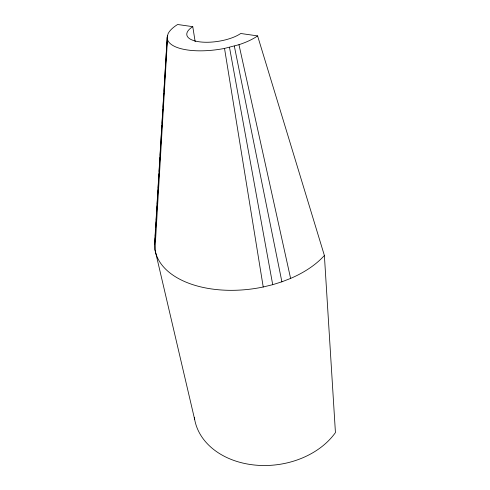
<?xml version="1.0" encoding="UTF-8"?>
<svg xmlns="http://www.w3.org/2000/svg" width="490" height="490" viewBox="0 0 490 490"><rect width="100%" height="100%" fill="white"/><g stroke="black" fill="none" stroke-linecap="round" stroke-linejoin="round"><path stroke-width="0.73" d="M194.359 417.449A75.84 57.446 -7.1 0 0 254.059 464.979A75.84 57.446 -7.1 0 0 335.436 432.584L324.386 255.486L257.599 35.899L240.731 33.492A29.884 11.154 -8.8 0 1 199.038 41.766A29.884 11.154 -8.8 0 1 192.772 26.662L177.613 24.5A49.851 18.62 -8.8 0 0 167.996 33.914L167.176 37.669L167.464 39.47L154.981 249.692L194.683 419.538M324.386 255.486A91.648 53.294 -8.1 0 1 290.607 278.418L281.885 281.811L272.716 284.684L263.222 286.993A91.648 53.294 -8.1 0 1 154.981 249.692L154.564 244.492L167.176 37.669M155.097 237.736L154.564 244.492M155.189 236.211L155.563 230.116M155.697 227.826L156.071 221.731M156.163 220.206L156.579 213.352M156.671 211.827L157.039 205.733M157.131 204.208L157.547 197.347M157.639 195.822L158.013 189.728M158.105 188.203L158.521 181.349M158.613 179.824L158.981 173.73M159.121 171.439L159.489 165.344M159.587 163.819L160.003 156.965M160.095 155.44L160.463 149.346M160.555 147.821L161.437 133.341M161.529 131.816L161.945 124.962M162.037 123.437L162.453 116.577M162.545 115.058L162.913 108.958M163.005 107.433L163.887 92.959M163.979 91.434L165.363 68.576M165.461 67.05L166.337 52.571M166.429 51.052L167.353 35.813M167.464 39.47A49.851 18.62 -8.8 0 0 224.524 48.418L238.967 44.694A49.851 18.62 -8.8 0 0 257.599 35.899M238.967 44.694L290.607 278.418M234.33 46.103L281.885 281.811M229.498 47.346L272.716 284.684M224.524 48.418L263.222 286.993M192.772 26.662L195.167 41.705"/></g></svg>
